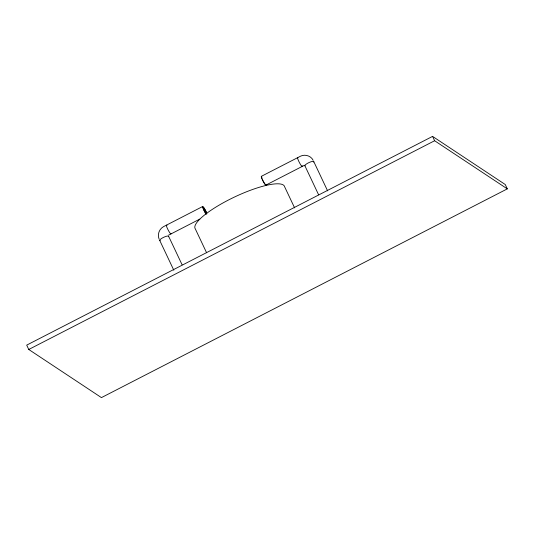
<?xml version="1.0" encoding="UTF-8"?>
<svg xmlns="http://www.w3.org/2000/svg" width="534" height="534" viewBox="0 0 534 534"><rect width="100%" height="100%" fill="white"/><g stroke="black" fill="none" stroke-linecap="round" stroke-linejoin="round"><path stroke-width="0.8" d="M202.693 206.498L163.517 226.65C159.192 228.966 157.123 234.666 159.139 239.179M261.34 176.34L300.522 156.188C304.954 153.979 310.948 155.781 313.144 160.3M168.617 235.14L199.836 219.087M265.885 185.118L304.513 165.246M432.567 136.39L26.7 345.131L28.756 349.476L101.433 397.61L507.3 188.869L505.244 184.524L432.567 136.39L434.623 140.736L507.3 188.869M28.756 349.476L434.623 140.736M313.832 161.722L327.616 190.878M304.841 165.667L318.624 194.817M294.614 207.886L284.655 186.827A49.435 11.621 -25.3 0 0 237.076 195.824A49.435 11.621 -25.3 0 0 194.877 227.958L206.611 252.782M168.671 236.375L182.101 264.784M159.679 240.32L173.817 270.224M205.984 213.713A4.118 0.567 62.8 0 1 203.22 208.307A4.118 0.567 62.8 0 1 204.262 208.514A4.118 0.567 62.8 0 1 206.838 213.887M206.184 214.281A4.946 0.674 62.8 0 1 203.087 208.38A4.946 0.674 62.8 0 1 203.421 207.058A4.946 0.674 62.8 0 1 206.585 212.732M171.02 233.685A4.946 0.674 62.8 0 1 167.836 229.38A4.946 0.674 62.8 0 1 166.988 225.548M160.26 240.707A4.946 1.161 -25.3 0 1 163.631 237.323A4.946 1.161 -25.3 0 1 168.51 236.782M265.024 184.063A4.118 0.567 62.8 0 1 263.662 182.001M263.155 181.066A4.118 0.567 62.8 0 1 262.267 179.19M261.947 178.383A4.118 0.567 62.8 0 1 261.9 177.108M304.981 165.934A4.946 1.161 -25.3 0 1 309.38 162.396A4.946 1.161 -25.3 0 1 313.672 162.122M302.151 165.66A4.946 0.674 62.8 0 1 299.654 163.037A4.946 0.674 62.8 0 1 297.852 157.717M265.859 184.323A4.946 0.674 62.8 0 1 263.362 181.7A4.946 0.674 62.8 0 1 261.56 176.38"/></g></svg>
